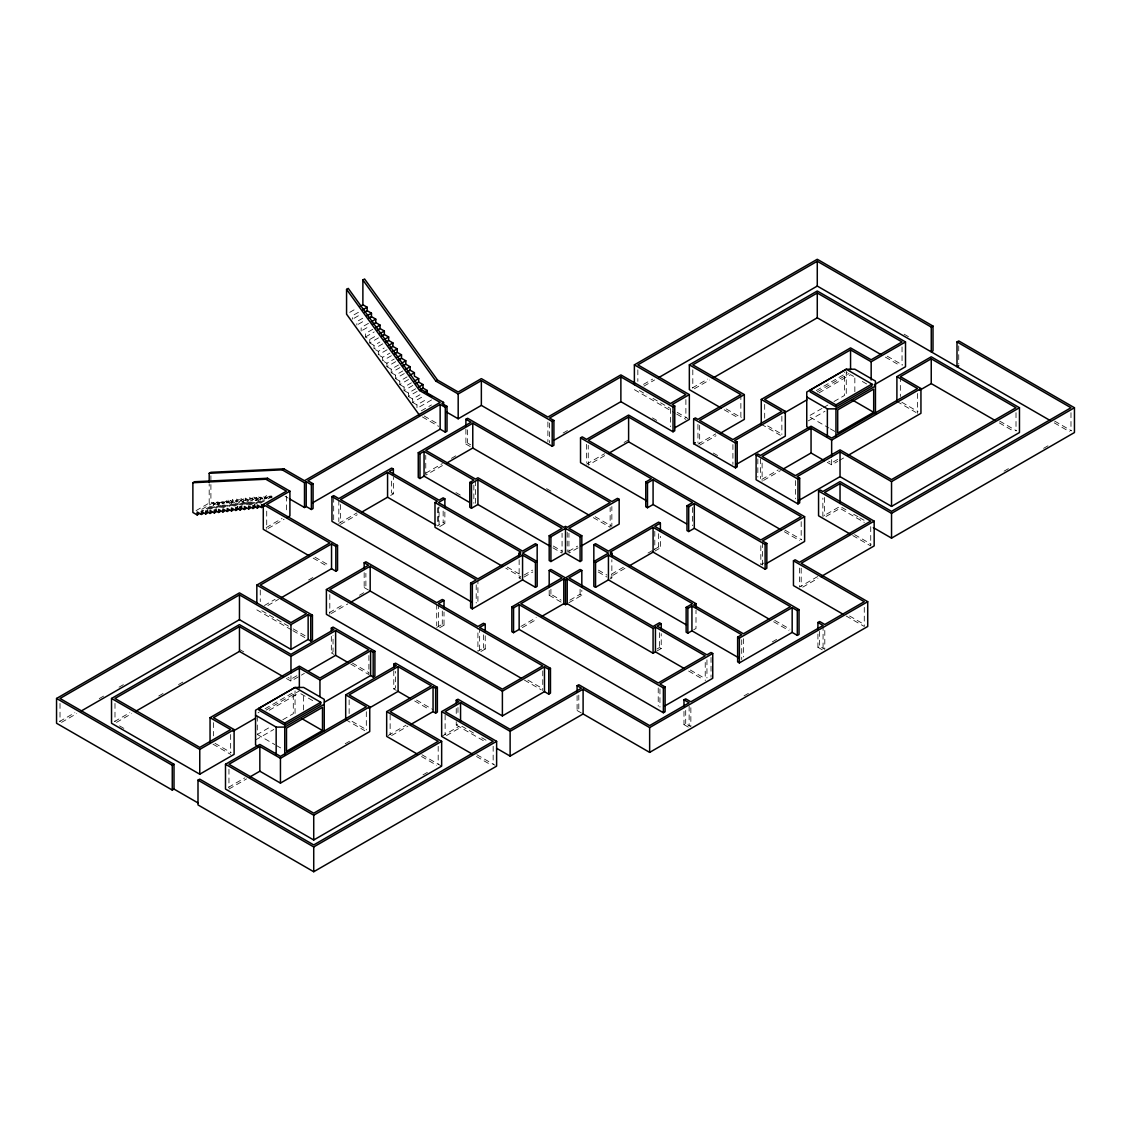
<?xml version="1.0" encoding="UTF-8"?>
<svg xmlns="http://www.w3.org/2000/svg" width="1131" height="1131" viewBox="0 0 1131 1131"><rect width="100%" height="100%" fill="white"/><g stroke="black" fill="none" stroke-linecap="round" stroke-linejoin="round"><path stroke-width="0.75" stroke-dasharray="5 3.75" d="M349.733 312.354L357.043 308.141M358.414 312.297L352.575 315.662L352.575 319.14M354.031 318.292L361.326 314.079M362.698 318.249L356.859 321.614L356.859 325.092M358.329 324.244L365.624 320.031M368.452 323.353L361.157 327.566L361.157 331.03M362.613 330.195L368.452 326.817M372.749 329.305L365.454 333.518L365.454 336.981L369.738 339.47L377.047 335.243M365.454 336.981L374.205 331.934M369.738 339.47L369.738 342.933L378.503 337.872M369.738 342.933L374.036 345.407L379.875 342.043M382.801 343.824L374.036 348.885L374.036 345.407M375.464 349.705L378.334 351.359L384.172 347.995M387.085 349.776L378.334 354.823L378.334 351.359M379.762 355.657L382.617 357.311L389.926 353.098M391.383 355.728L382.617 360.775L382.617 357.311M384.059 361.609L386.915 363.263L394.21 359.036M386.915 363.263L386.915 366.727L395.68 361.666M386.915 366.727L391.213 369.201L398.508 364.988M391.213 369.201L391.213 372.679L399.964 367.617M391.213 372.679L395.497 375.153L402.806 370.94M395.497 375.153L395.497 378.616L404.262 373.569M395.497 378.616L399.794 381.105L407.089 376.892M399.794 381.105L399.794 384.568L408.545 379.521M399.794 384.568L404.092 387.056L411.387 382.829M196.059 510.632L210.903 502.051L215.201 504.525L215.201 501.556L219.499 504.03L219.499 501.061L223.782 503.535L223.782 500.566L228.08 503.041L228.08 500.072L232.378 502.546L232.378 499.577L236.662 502.051L236.662 499.082L240.96 501.556L240.96 498.587L245.257 501.061L245.257 498.092L249.541 500.566L249.541 497.583L253.839 500.072L253.839 497.089L258.122 499.577L258.122 496.594L262.42 499.082L262.42 496.099L266.718 498.587L266.718 495.604L269.574 497.258M404.092 387.056L404.092 390.52L412.843 385.459M201.813 509.289L215.201 501.556M206.096 508.794L219.499 501.061M207.652 508.893L215.201 504.525M404.092 390.52L408.376 392.994L415.685 388.781M208.938 509.134L223.782 500.566M210.479 509.233L219.499 504.03M214.692 507.805L228.08 500.072M408.376 392.994L408.376 396.472L417.141 391.411M216.233 507.904L223.782 503.535M218.976 507.31L232.378 499.577M220.517 507.409L228.08 503.041M221.817 507.649L236.662 499.082M223.358 507.748L232.378 502.546M408.376 396.472L412.674 398.946L419.969 394.733M227.557 506.32L240.96 498.587M229.112 506.419L236.662 502.051M231.855 505.826L245.257 498.092M233.396 505.925L240.96 501.556M412.674 398.946L412.674 402.41L424.351 395.68M234.697 506.165L249.541 497.583M239.15 504.582L245.257 501.061M240.436 504.822L253.839 497.089M241.992 504.921L249.541 500.566M244.734 504.327L258.122 496.594M412.674 402.41L416.971 404.898L427.179 399.003M246.275 504.426L253.839 500.072M247.576 504.68L262.42 496.099M249.117 504.779L258.122 499.577M431.561 399.936L416.971 408.362L416.971 404.898M250.403 505.02L266.718 495.604M254.871 503.436L262.42 499.082M256.157 503.691L271.002 495.109L271.002 498.092M259.155 502.942L266.718 498.587M260.441 503.196L272.119 496.452M421.255 410.85L431.476 404.94M266.181 527.64L282.114 518.436M268.16 528.474L284.107 519.27M465.901 429.186L465.901 444.059L467.626 443.069L470.666 444.822M338.833 523.37L356.944 512.909M425.793 473.154L442.391 463.583M451.439 458.352L455.977 455.736M340.558 524.36L357.226 514.732M390.633 495.449L393.362 493.865L393.362 477.353M442.447 465.534L425.765 475.161L425.765 455.326M59.604 721.493L74.844 712.7M99.231 698.619L105.324 695.098M119.038 687.181L125.145 683.661M643.511 384.37L652.658 379.097M61.526 722.384L76.738 713.604M643.921 386.138L654.566 379.988M264.442 605.481L275.087 599.331M308.537 580.019L313.103 577.39M563.097 433.046L567.663 430.416M267.863 605.495L278.466 599.359M444.865 512.046L444.865 523.611L443.154 522.621L439.068 524.982L439.068 506.801M439.719 526.594L444.865 523.611M114.57 721.493L129.796 712.7M158.736 696.003L163.302 693.36M178.542 684.566L183.109 681.936M692.398 387.891L707.624 379.097M116.507 722.384L131.691 713.619M694.335 388.781L709.505 380.016M364.168 572.682L364.168 587.555L365.879 586.565L365.879 573.346M329.39 612.592L344.418 603.912M359.446 595.245L365.454 591.767M586.537 464.134L604.562 453.715M624.1 442.447L628.61 439.846M331.312 613.469L347.754 603.968M604.689 455.623L588.247 465.124L588.247 445.289M331.326 636.343L331.326 652.87L333.037 651.88L333.037 635.353M296.887 675.716L290.964 679.137L287.938 677.384M697.94 444.172L715.697 433.922M286.426 678.515L290.964 681.131L299.899 675.985M301.397 675.122L304.366 673.397M699.665 445.176L716.036 435.718M258.024 712.855L259.056 712.261M265.05 708.798L295.05 691.493M816.257 390.563L847.275 372.665M266.039 710.141L299.347 690.914M817.246 391.892L849.028 373.555M269.22 710.282L299.347 692.893M818.915 392.924L850.554 374.658L856.436 378.065M519.143 559.718L519.143 577.899L520.854 576.895L505.797 568.2M524.006 575.085L532.588 570.123M436.707 627.465L442.292 624.241L444.016 625.231L444.016 612.012M524.035 577.05L532.786 571.989M568.695 551.264L577.573 546.132M444.016 625.231L438.432 628.454L438.432 605.325M578.068 547.842L568.935 553.101L568.935 533.281M257.303 716.234L257.303 734.471L270.804 726.682M282.792 719.754L293.297 713.689L293.297 692.144M822.011 408.432L808.509 416.236L828.952 428.027M823.509 407.57L828.005 404.983M833.999 401.519L844.504 395.454L844.504 372.24M255.549 739.985L273.787 729.467M808.283 420.873L824.994 411.232M549.185 590.283L549.185 595.245L550.91 594.256L561.117 600.151M393.786 670.754L393.786 688.935L395.497 687.931L395.497 671.418M228.476 787.332L244.904 777.845M761.884 479.374L778.269 469.916M228.957 789.056L246.6 778.863M763.637 480.35L780.461 470.637M485.227 635.806L485.227 649.024L483.502 648.035L477.918 651.258L477.918 628.129M520.967 626.404L536.193 617.611M611.475 574.152L623.648 567.126M648.006 553.059L652.573 550.429M654.086 549.553L658.652 546.909L660.377 547.899L660.377 536.334M485.227 649.024L479.643 652.248L479.643 629.119M522.338 627.592L537.14 619.053M569.883 600.151L580.09 594.256L581.815 595.245L581.815 590.283M624.948 568.356L610.146 576.895L611.857 577.899L611.857 559.718M654.792 551.122L660.377 547.899M568.935 602.682L581.815 595.245M610.146 578.888L611.857 577.899M345.224 743.731L351.246 740.254M837.689 459.412L831.653 462.89L828.712 461.194M827.242 462.325L831.653 464.869L837.718 461.377M839.23 460.501L845.281 457.009M388.159 735.532L406.029 725.211M391.623 735.532L407.895 726.13M456.245 721.691L456.245 724.985L457.97 723.996M441.655 736.394L458.818 726.484M446.519 735.574L462.268 726.484L475.727 734.259M825.998 516.485L840.036 508.385L864.268 522.381M763.821 563.026L760.824 564.751L760.824 541.622M423.008 774.891L429.087 771.384M656.941 649.024L659.514 647.54L661.225 648.53L661.225 633.657M657.153 650.89L661.225 648.53M693.642 629.811L696.003 628.454L696.003 610.273M577.093 695.622L577.093 710.494L578.803 709.505L578.803 694.632M817.656 576.556L799.461 587.06L799.461 563.931M802.699 587.173L817.897 578.393M1004.074 471.16L1008.64 468.531M1043.616 448.328L1049.695 444.822M772.247 641.927L778.312 638.435M683.986 711.399L683.986 724.618L685.697 723.628L690.857 726.597L690.857 706.776M817.925 634.067L817.925 647.285L819.636 646.296L824.796 649.279L824.796 626.136M744.042 695.89L748.609 693.261M904.065 334.168L908.631 336.798M1054.658 421.1L1071.41 430.77M1054.276 422.881L1069.474 431.646M887.255 356.194L902.467 364.974M999.691 421.114L1016.43 430.77M885.403 357.127L900.53 365.864M999.366 422.923L1014.493 431.66M901.817 402.268L918.004 411.627M862.331 381.458L866.756 384.017M896.897 401.42L916.039 412.476M830.408 428.875L834.791 431.392M767.638 425.935L782.369 434.431M761.262 424.224L780.39 435.279M726.144 408.899L741.3 417.65M724.193 409.775L739.349 418.512M639.354 390.52L646.932 394.903M652.983 398.395L669.651 408.022M677.229 412.391L687.832 418.512M846.087 509.883L840.036 506.391L822.859 516.302L822.859 498.121M853.665 514.266L858.217 516.881M859.73 517.758L865.78 521.264M634.378 389.658L675.278 413.267M676.79 414.144L685.881 419.389M652.417 417.905L658.426 421.368M713.265 453.036L717.803 455.652M854.626 534.652L871.153 544.181M852.774 535.557L870.729 545.92L870.729 522.791M784.886 530.071L801.582 539.713M784.377 531.754L799.645 540.576M849.579 615.999L864.692 624.722M846.2 616.027L864.282 626.475L864.282 606.64M424.196 416.01L438.927 424.507M422.485 417L438.672 426.345M546.57 488.649L552.649 492.155M595.16 516.697L611.857 526.339L611.857 506.518M774.735 620.382L789.919 629.147M465.901 444.059L471.062 447.028M593.351 517.645L610.146 527.329L610.146 507.508M773.661 621.739L788.915 630.547M817.925 647.285L823.071 650.268M598.412 570.123L606.994 575.085M553.243 546.033L562.277 551.249M598.214 571.989L606.965 577.05M552.889 547.814L562.065 553.101L562.065 533.281M455.949 492.579L460.473 495.194M393.362 493.865L391.637 492.876L391.637 478.003M690.348 670.047L705.447 678.77M688.638 671.036L703.722 679.759M507.268 567.083L522.564 575.905M519.143 577.899L520.854 578.888M549.185 595.245L562.065 602.682M683.986 724.618L689.132 727.586M285.111 496.311L288.052 498.022M272.147 497.753L269.291 496.099L269.291 499.082L264.993 496.594L264.993 499.577L260.71 497.089L260.71 500.072L256.412 497.583L256.412 500.566L252.114 498.092L252.114 501.061L247.83 498.587L247.83 501.556L243.533 499.082L243.533 502.051L239.235 499.577L239.235 502.546L234.951 500.072L234.951 503.041L230.653 500.566L230.653 503.535L226.356 501.061L226.356 504.03L222.072 501.556L222.072 504.525L217.774 502.051L217.774 505.02L213.49 502.546L213.49 505.529L209.193 503.041L209.193 483.799M314.941 557.159L330.012 565.853M527.866 680.084L542.937 688.793M313.188 558.12L328.315 566.857M364.168 587.555L368.452 590.043M524.416 680.084L541.226 689.783M577.093 710.494L581.391 712.968M261.77 610.726L282.708 622.813M284.206 623.676L291.685 628.002M293.169 628.864L305.13 635.763M352.363 663.035L368.89 672.577M416.533 700.075L433.046 709.618M481.707 737.709L486.203 740.296M256.836 609.863L291.388 629.811M292.887 630.674L306.416 638.478M331.326 652.87L333.899 654.354M350.751 664.081L368.89 674.557L368.89 654.722M393.786 688.935L396.345 690.405M414.709 701.008L429.822 709.731M456.245 724.985L486.09 742.219M476.929 754.759L495.109 765.263M476.504 756.512L491.646 765.263M239.461 649.392L243.999 652.022M421.948 754.759L441.655 766.139M421.524 756.512L436.679 765.263M352.08 721.366L366.797 729.863M300.818 693.741L315.535 702.238M345.69 719.655L364.832 730.711M257.303 734.471L274.819 744.58M276.289 745.414L282.128 748.793M214.961 743.307L231.162 752.666M212.996 744.17L230.653 754.363M119.533 725.876L124.071 728.505M1070.986 412.702L1070.986 430.883M1016.006 412.702L1016.006 430.883M958.735 345.888L958.735 364.069M917.51 393.489L917.51 413.324M902.043 346.906L902.043 365.087M900.347 376.637L900.347 396.472M854.838 377.952L854.838 391.948M846.257 370.954L846.257 395.454M831.653 459.582L831.653 464.869M824.584 497.47L824.584 515.651M823.071 625.485L823.071 648.614M819.636 631.423L819.636 646.296M801.186 521.631L801.186 539.812M801.186 568.229L801.186 586.395M795.376 480.604L795.376 498.785M781.86 416.293L781.86 434.474M764.683 404.403L764.683 419.276M762.548 542.611L762.548 565.754M762.11 463.06L762.11 481.226M760.4 458.762L760.4 478.583M757.827 458.932L757.827 477.098M743.435 638.732L743.435 656.913M741.724 639.736L741.724 659.557M740.862 394.606L740.862 417.735M732.916 444.554L732.916 464.374M711.031 657.45L711.031 677.285M706.946 659.811L706.946 677.978M705.235 662.455L705.235 680.622M699.665 425.355L699.665 443.522M697.94 424.351L697.94 442.532M692.808 369.823L692.808 388.004M692.568 507.508L692.568 525.675M689.132 706.112L689.132 725.946M685.881 399.568L685.881 417.735M685.697 710.409L685.697 723.628M670.443 408.475L670.443 426.656M659.939 688.935L659.939 707.101M659.514 632.667L659.514 647.54M658.652 533.691L658.652 546.909M658.228 687.931L658.228 706.112M654.792 531.301L654.792 549.468M637.842 369.823L637.842 381.387M586.537 444.299L586.537 462.48M580.09 589.293L580.09 594.256M567.211 532.291L567.211 552.112M550.91 589.293L550.91 594.256M549.609 422.994L549.609 442.815M547.899 421.99L547.899 441.825M542.753 670.839L542.753 690.659M493.158 746.304L493.158 764.485M483.502 634.816L483.502 648.035M477.918 578.888L477.918 602.017M476.208 584.826L476.208 603.007M475.557 480.774L475.557 503.917M473.847 485.072L473.847 503.253M467.626 429.851L467.626 443.069M457.97 707.469L457.97 715.739M456.245 708.473L456.245 715.075M445.119 714.905L445.119 734.74M443.154 511.056L443.154 522.621M442.292 611.023L442.292 624.241M438.432 507.508L438.432 525.675M438.192 746.304L438.192 764.485M437.358 507.791L437.358 525.972M436.707 604.336L436.707 625.811M390.138 714.905L390.138 734.74M366.317 711.724L366.317 729.905M349.14 699.835L349.14 714.707M340.558 504.525L340.558 522.706M338.833 500.227L338.833 521.716M333.687 497.258L333.687 520.387M329.814 594.496L329.814 614.331M303.631 696.187L303.631 710.183M295.05 690.942L295.05 713.689M290.964 675.829L290.964 681.131M286.468 496.099L286.468 512.626M266.718 511.141L266.718 529.308M260.271 590.043L260.271 601.607M230.653 734.528L230.653 752.709M228.957 769.221L228.957 787.402M213.49 722.638L213.49 735.857M210.903 475.812L210.903 502.051M114.994 703.425L114.994 721.606M60.014 703.425L60.014 721.606"/><path stroke-width="1.5" d="M419.544 415.303L346.567 314.178L346.567 289.395L348.277 288.405L421.255 389.531L443.578 402.41L443.578 405.718M427.264 393.984L427.264 390.52L422.98 388.046L422.98 384.568L418.682 382.094L418.682 378.616L414.384 376.142L414.384 372.679L410.101 370.19L410.101 366.727L405.803 364.253L405.803 360.775L401.505 358.301L401.505 354.823L397.221 352.349L397.221 348.885L392.924 346.397L392.924 342.933L388.64 340.459L388.64 336.981L384.342 334.507L384.342 331.03L380.044 328.555L380.044 325.092L375.761 322.604L375.761 319.14L371.463 316.666L371.463 313.188L367.165 310.714L367.165 307.236L362.881 304.762L362.881 279.979L364.592 278.989L437.57 380.115L458.182 392.005L481.354 378.616L547.899 417.042L620.877 374.898L670.443 403.527L685.881 394.606L634.378 364.861L634.378 384.696M359.955 306.444L362.881 304.762M362.797 309.767L367.165 307.236M364.253 312.396L367.165 310.714M367.08 315.719L371.463 313.188M368.536 318.348L371.463 316.666M371.378 321.671L375.761 319.14M372.834 324.3L375.761 322.604M375.662 327.622L380.044 325.092M377.132 330.238L380.044 328.555M379.959 333.56L384.342 331.03M381.416 336.19L384.342 334.507M384.257 339.512L388.64 336.981M385.713 342.142L388.64 340.459M388.541 345.464L392.924 342.933M390.011 348.094L392.924 346.397M392.839 351.416L397.221 348.885M394.295 354.031L397.221 352.349M397.137 357.354L401.505 354.823M398.593 359.983L401.505 358.301M198.886 513.955L197.176 514.944L192.878 512.456L192.878 482.725L194.589 481.721L267.58 478.257L289.904 491.151L289.904 515.934L287.005 517.602M209.193 482.046L209.193 473.295L210.903 472.306L283.881 468.842L304.493 480.732L440.143 402.41L419.544 390.52L346.567 289.395M401.42 363.305L405.803 360.775M402.89 365.935L405.803 364.253M405.718 369.257L410.101 366.727M407.174 371.887L410.101 370.19M410.016 375.209L414.384 372.679M414.299 381.147L418.682 378.616M415.77 383.777L418.682 382.094M203.184 513.46L201.459 514.449L201.459 511.466L203.184 510.477M418.597 387.099L422.98 384.568M420.053 389.728L422.98 388.046M201.459 511.466L205.757 513.955L207.468 512.951L207.468 509.982M192.878 482.725L265.856 479.247L267.58 478.257M209.193 473.295L282.17 469.832L283.881 468.842M419.544 390.52L421.255 389.531M362.881 279.979L435.859 381.105L437.57 380.115M205.757 513.955L205.757 510.972L210.055 513.46L211.766 512.456M210.055 513.46L210.055 510.477L214.339 512.951L216.063 511.961L216.063 508.992M424.351 392.203L427.264 390.52M214.339 512.951L214.339 509.982L218.636 512.456L220.347 511.466M218.636 512.456L218.636 509.487L222.934 511.961L224.645 510.972M222.934 511.961L222.934 508.992L227.218 511.466L228.943 510.477M227.218 511.466L227.218 508.498L231.516 510.972L233.226 509.982M241.822 508.992L240.097 509.982L240.097 507.013L241.822 506.024M231.516 510.972L231.516 508.003L235.799 510.477L237.524 509.487L237.524 506.518M240.097 507.013L244.395 509.487L246.106 508.498M244.395 509.487L244.395 506.518L248.679 508.992L250.403 508.003M248.679 508.992L248.679 506.024L252.976 508.498L254.701 507.508L254.701 504.525M252.976 508.498L252.976 505.515L257.274 508.003L258.985 507.013M308.65 555.505L263.283 529.308L263.283 504.525L286.468 491.151L265.856 479.247M257.274 508.003L257.274 505.02L261.558 507.508L263.283 506.518M289.904 491.151L266.718 504.525L337.547 545.425L337.547 570.208L335.836 571.197L331.539 568.723L281.506 597.606M282.17 469.832L304.493 482.725L306.204 481.721L311.364 484.704L313.075 483.715L313.075 508.498L311.364 509.487L306.204 506.518L304.493 507.508L289.522 498.87M312.481 502.885L440.143 429.186L445.303 432.155L447.014 431.165L447.014 406.382L445.303 407.372L440.143 404.403L307.929 480.732L313.075 483.715M443.578 402.41L441.868 403.414L447.014 406.382M435.859 381.105L458.182 393.984L481.354 380.61L552.197 421.495L553.907 420.506L553.907 445.289L552.197 446.278L481.354 405.393L458.182 418.781L446.151 411.84M471.655 602.031L331.963 521.377L331.963 496.594L333.687 495.604L338.833 498.587L391.637 468.093L393.362 469.082L393.362 474.045M465.901 425.878L465.901 419.276L467.626 418.272L611.857 501.556L617.441 498.333L619.166 499.322L619.166 524.105L581.108 546.075M469.323 502.291L424.054 476.151L419.969 478.512L418.258 477.508L418.258 452.725L471.062 422.245L465.901 419.276M502.772 566.461L434.997 527.329L434.997 502.546L437.358 501.189L387.565 472.433L340.558 499.577L477.918 578.888L520.854 554.105L519.143 553.101L519.143 556.41M393.362 469.082L389.276 471.443L439.068 500.199L443.154 497.838L444.865 498.828L444.865 507.084M418.258 452.725L419.969 453.715L424.054 451.368L473.847 480.11L469.775 482.47L469.775 507.254L471.486 508.243L477.918 504.525L549.822 546.047M472.772 423.234L425.765 450.378L475.557 479.12L477.918 477.763L563.789 527.329L565.5 526.339L567.211 527.329L610.146 502.546L472.772 423.234L472.772 448.017L588.77 515.001M361.779 512.103L387.565 497.216L435.845 525.095M446.999 462.904L472.772 448.017M198.222 803.052L174.004 789.07L172.265 790.06L56.55 723.26L56.55 698.463L239.461 592.87L290.964 622.615L306.416 613.695L256.836 585.08L256.836 603.261M634.378 364.861L817.275 259.268L933.004 326.081L933.004 350.864L931.265 351.868L931.265 327.085L817.275 261.261L637.842 364.861L689.345 394.606L689.345 419.389L675.037 427.659M81.305 710.961L239.461 619.661L290.964 649.392L308.141 639.482L310.714 640.966L312.439 639.976L312.439 615.193L310.714 616.183L308.141 614.699L290.964 624.609L239.461 594.864L60.014 698.463L174.004 764.287L174.004 789.07M256.836 585.08L329.814 542.951L263.283 504.525M337.547 545.425L335.836 546.414L331.539 543.94L260.271 585.08L312.439 615.193M554.162 440.185L620.877 401.675L673.03 431.788L674.755 430.798L674.755 406.015L673.03 407.004L620.877 376.892L549.609 418.032L553.907 420.506M444.865 498.828L438.432 502.546L522.564 551.122L535.444 543.686L537.168 544.675L537.168 586.325L535.444 587.314L522.564 579.878L472.348 608.874L470.623 607.884L470.623 583.101L476.208 579.878L331.963 496.594M469.775 482.47L471.486 483.46L477.918 479.742L562.065 528.318L549.185 535.755L549.185 560.538L550.91 561.542L565.5 553.101L580.09 561.542L581.815 560.538L581.815 535.755L568.935 528.318L619.166 499.322M659.119 377.358L817.275 286.058L1049.709 420.251M319.946 696.526L319.946 680.014L299.347 668.11L213.49 717.676L234.103 729.58L234.103 754.363L199.763 774.198L111.531 723.26L111.531 698.463L239.461 624.609L290.964 654.354L333.899 629.571L331.326 628.087L331.326 631.381M721.168 408.022L689.345 389.658L689.345 364.861L817.275 291.006L905.507 341.944L905.507 366.741L874.15 384.837M210.055 717.676L299.347 666.131L319.946 678.02L368.89 649.774L335.624 630.575L290.964 656.348L239.461 626.616L114.994 698.463L199.763 747.407L230.653 729.58L210.055 717.676L210.055 742.459M761.262 424.224L761.262 399.441L850.554 347.896L871.153 359.785L902.043 341.944L817.275 293.014L692.808 364.861L744.325 394.606L744.325 419.389L720.504 433.145M364.168 567.734L364.168 562.771L365.879 561.782L436.707 602.682L442.292 599.458L444.016 600.448L444.016 608.704M646.833 500.934L580.528 462.65L580.528 437.853L582.239 436.863L586.537 439.351L628.61 415.063L804.608 516.669L804.608 541.452L765.546 564.016M485.227 630.844L485.227 624.241L479.643 627.465L550.472 668.35L550.472 693.147L548.761 694.137L544.463 691.649L502.39 715.937L326.392 614.331L326.392 589.548L368.452 565.246L364.168 562.771M370.176 566.249L329.814 589.548L502.39 689.175L542.753 665.876L370.176 566.249L370.176 591.032L521.363 678.317M628.61 417.042L588.247 440.341L760.824 539.968L801.186 516.669L628.61 417.042L628.61 441.825L781.323 530.001M136.243 710.989L239.461 651.399L283.4 676.762M712.544 378.263L817.275 317.797L880.851 354.498M689.345 394.606L672.182 404.516L674.755 406.015M350.751 602.243L370.176 591.032M609.171 453.036L628.61 441.825M331.326 628.087L333.037 627.083L374.898 651.258L374.898 676.041L373.173 677.031L370.6 675.546L370.6 650.763L373.173 652.248L374.898 651.258M736.14 464.516L785.31 436.128L785.31 411.345L734.655 440.595L737.214 442.065L737.214 466.863L735.503 467.852L693.642 443.677L693.642 418.894L695.353 417.905L697.94 419.389L740.862 394.606L689.345 364.861M744.325 394.606L699.665 420.393L732.916 439.591L781.86 411.345L761.262 399.441M905.507 341.944L871.167 361.779L850.554 349.875L764.683 399.441L785.31 411.345M693.642 443.677L695.353 442.688M308.834 670.824L335.624 655.358L347.726 662.342M519.143 553.101L520.854 552.112L434.997 502.546M537.168 544.675L522.564 553.101L537.168 561.527L535.444 562.531L522.564 555.095L472.348 584.091L470.623 583.101M549.185 535.755L550.91 536.744L565.5 528.318L580.09 536.744L581.815 535.755M686.489 523.823L653.082 504.525L647.498 507.748L645.773 506.759L645.773 481.976L651.357 478.752L580.528 437.853M444.016 600.448L438.432 603.671L477.918 626.475L483.502 623.252L485.227 624.241M645.773 481.976L647.498 482.965L653.082 479.742L692.568 502.546L686.984 505.769L686.984 530.552L688.708 531.542L694.293 528.318L765.122 569.218L766.832 568.229L766.832 543.446L762.548 540.957L804.608 516.669M258.504 746.644L255.549 744.947L255.549 710.24L295.05 687.436L320.737 702.309L320.737 704.302L284.743 725.07L259.056 710.24L259.056 708.26L295.05 687.478L303.631 687.436L324.244 699.34L324.244 730.541M809.697 428.409L806.756 426.712L806.756 392.005L846.257 369.201L871.944 384.073L871.944 386.067L835.95 406.835L810.263 392.005L810.263 390.025L846.257 369.243L854.838 369.201L875.451 381.105L875.451 414.144M56.55 698.463L172.265 765.277L174.004 764.287M199.763 774.198L199.763 749.415L234.103 729.58M319.946 680.014L370.6 650.763M931.265 327.085L933.004 326.081M233.071 731.163L255.663 718.114M784.278 412.928L806.87 399.879M693.642 418.894L735.503 443.069L737.214 442.065M259.056 708.26L284.743 723.091L320.737 702.309M549.185 586.975L549.185 570.462L550.91 569.459L565.5 577.899L580.09 569.459L581.815 570.462L581.815 586.975M686.446 624.92L608.436 579.878L595.556 587.314L593.832 586.325L593.832 544.675L595.556 543.686L608.436 551.122L658.652 522.126L660.377 523.116L660.377 531.386M810.263 390.025L835.95 404.856L871.944 384.073M324.427 702.21L370.6 675.546M255.549 715.202L276.162 727.092L284.743 727.092L324.244 704.288M393.786 667.446L393.786 664.137L395.497 663.148L437.358 687.323L437.358 712.106L435.647 713.096L433.06 711.611L410.864 724.42M1019.469 407.74L891.539 481.608L840.036 451.863L797.101 476.646L799.674 478.13L799.674 502.913L797.963 503.917L756.102 479.742L756.102 454.959L757.827 453.969L760.4 455.454L811.054 426.203L831.653 438.107L917.51 388.541L896.897 376.637L931.237 356.802L1019.469 407.74L1019.469 432.537L891.539 506.391L840.036 476.646L798.585 500.581M806.756 396.967L827.369 408.856L835.95 408.856L875.451 386.053M496.608 748.284L510.123 756.102L583.101 713.958L649.646 752.384L867.717 626.475L867.717 601.692L649.646 727.586L583.101 689.175L510.123 731.305L460.557 702.69L445.119 711.611L496.622 741.342L496.622 766.139L313.725 871.732L197.996 804.919L197.996 780.136L199.735 779.132L313.725 844.942L493.158 741.342L441.655 711.611L441.655 736.394L471.952 753.882M437.358 687.323L435.647 688.312L433.06 686.828L390.138 711.611L441.655 741.342L441.655 766.139L313.725 839.994L225.493 789.056L225.493 764.259L259.833 744.438L280.446 756.342L366.317 706.776L345.69 694.872L345.69 719.655M345.69 694.872L396.345 665.622L393.786 664.137M958.735 365.723L956.996 366.713L956.996 341.93L958.735 340.94L1074.45 407.74L1074.45 432.537L891.539 538.13L873.358 527.626M249.555 777.153L259.847 771.215L280.446 783.104L369.738 731.559L369.738 706.776L280.446 758.321L259.847 746.432L228.957 764.259L313.725 813.203L438.192 741.342L386.675 711.611L386.675 736.394L416.971 753.882M386.675 711.611L431.335 685.824L398.084 666.626L349.14 694.872L369.738 706.776M920.945 388.541L831.653 440.086L811.054 428.197L762.11 456.443L795.376 475.642L840.036 449.869L891.539 479.601L1016.006 407.74L931.237 358.81L900.347 376.637L920.945 388.541L920.945 413.324L848.307 455.256M664.462 706.14L712.742 678.275L712.742 653.492L659.939 683.972L665.099 686.941L665.099 711.724L663.374 712.728L519.143 629.444L513.559 632.667L511.834 631.678L511.834 606.895L562.065 577.899L549.185 570.462M511.834 606.895L513.559 607.884L519.143 604.661L663.374 687.931L665.099 686.941M563.789 578.888L520.854 603.671L658.228 682.983L705.235 655.839L655.443 627.083L653.082 628.454L567.211 578.888L565.5 579.878L563.789 578.888L563.789 603.671L541.579 616.494M696.003 606.979L696.003 603.671L693.642 605.028L743.435 633.784L790.442 606.64L653.082 527.329L610.146 552.112L611.857 553.101L611.857 556.41M660.377 523.116L654.792 526.339L799.037 609.623L799.037 634.406L797.313 635.396L792.167 632.413L739.363 662.907L737.638 661.918L737.638 637.135L741.724 634.774L691.932 606.018L687.846 608.379L686.135 607.389L686.135 632.172L687.846 633.162L691.932 630.801L738.699 657.818M686.984 505.769L688.708 506.759L694.293 503.535L765.122 544.435L766.832 543.446M581.815 570.462L568.935 577.899L653.082 626.475L659.514 622.757L661.225 623.746L661.225 628.695M593.832 544.675L608.436 553.101L593.832 561.527L595.556 562.531L608.436 555.095L692.568 603.671L686.135 607.389M611.857 553.101L610.146 554.105L696.003 603.671M322.491 730.541L286.496 751.323L286.496 728.11L322.491 707.342L322.491 730.541L302.048 718.75M873.697 412.306L837.703 433.088L837.703 409.874L873.697 389.092L873.697 412.306L851.799 399.667M369.017 708.19L398.084 691.409L410.171 698.393M783.529 468.87L811.054 452.98L824.301 460.628M919.475 390.379L931.237 383.593L994.813 420.294M629.387 565.797L653.082 552.112L769.08 619.095M563.789 603.671L565.5 604.661L567.211 603.671L653.082 653.237L655.443 651.88L684.114 668.435M756.102 454.959L797.963 479.12L799.674 478.13M456.245 703.51L456.245 700.202L457.97 699.212L510.123 729.325L581.391 688.185L577.093 685.711L577.093 692.313M849.791 533.832L818.561 515.807L818.561 491.024L820.286 490.034L822.859 491.518L840.036 481.608L891.539 511.339L1070.986 407.74L956.996 341.93M441.655 711.611L458.818 701.687L456.245 700.202M1074.45 407.74L891.539 513.347L840.036 483.601L824.584 492.522L874.164 521.137L874.164 545.92L820.95 576.64M326.392 589.548L502.39 691.154L544.463 666.866L548.761 669.354L550.472 668.35M225.493 764.259L313.725 815.211L441.655 741.342M661.225 623.746L657.153 626.093L706.946 654.849L711.031 652.488L712.742 653.492M577.093 685.711L578.803 684.722L649.646 725.607L689.132 702.803L683.986 699.835L683.986 706.437M843.189 614.289L793.453 585.575L793.453 560.792L795.164 559.803L799.461 562.277L870.729 521.137L818.561 491.024M874.164 521.137L801.186 563.266L867.717 601.692M197.996 780.136L313.725 846.949L496.622 741.342M737.638 637.135L739.363 638.124L792.167 607.63L797.313 610.613L799.037 609.623M683.986 699.835L685.697 698.845L690.857 701.814L823.071 625.485L817.925 622.502L817.925 629.119M817.925 622.502L819.636 621.513L824.796 624.482L864.282 601.692L793.453 560.792M428.706 394.818L431.561 396.472M264.428 506.179L261.558 504.525L261.558 507.508M240.097 509.982L235.799 507.508L235.799 510.477M201.459 514.449L197.176 511.961L197.176 514.944M111.531 698.463L199.763 749.415M931.237 358.81L931.237 383.593M896.897 376.637L896.897 401.42M891.539 481.608L891.539 506.391M891.539 513.347L891.539 538.13M871.167 361.779L871.167 379.959M850.554 349.875L850.554 369.696M840.036 451.863L840.036 476.646M840.036 483.601L840.036 503.436M835.95 404.856L835.95 406.835M835.95 408.856L835.95 436.849M831.653 440.086L831.653 456.613M827.369 408.856L827.369 436.849M817.275 261.261L817.275 286.058M817.275 293.014L817.275 317.797M811.054 428.197L811.054 452.98M797.963 479.12L797.963 503.917M797.313 610.613L797.313 635.396M792.167 607.63L792.167 632.413M765.122 544.435L765.122 569.218M739.363 638.124L739.363 662.907M735.503 443.069L735.503 467.852M694.293 503.535L694.293 528.318M691.932 606.018L691.932 630.801M688.708 506.759L688.708 531.542M687.846 608.379L687.846 633.162M673.03 407.004L673.03 431.788M663.374 687.931L663.374 712.728M655.443 627.083L655.443 651.88M653.082 479.742L653.082 504.525M653.082 527.329L653.082 552.112M653.082 628.454L653.082 653.237M649.646 727.586L649.646 752.384M647.498 482.965L647.498 507.748M620.877 376.892L620.877 401.675M608.436 555.095L608.436 579.878M595.556 562.531L595.556 587.314M583.101 689.175L583.101 713.958M580.09 536.744L580.09 561.542M567.211 578.888L567.211 603.671M565.5 528.318L565.5 553.101M565.5 579.878L565.5 604.661M552.197 421.495L552.197 446.278M550.91 536.744L550.91 561.542M548.761 669.354L548.761 694.137M544.463 666.866L544.463 691.649M535.444 562.531L535.444 587.314M522.564 555.095L522.564 579.878M519.143 604.661L519.143 629.444M513.559 607.884L513.559 632.667M510.123 731.305L510.123 756.102M502.39 691.154L502.39 715.937M481.354 380.61L481.354 405.393M477.918 479.742L477.918 504.525M472.348 584.091L472.348 608.874M471.486 483.46L471.486 508.243M460.557 702.69L460.557 720.871M458.182 393.984L458.182 418.781M445.303 407.372L445.303 432.155M440.143 404.403L440.143 429.186M435.647 688.312L435.647 713.096M433.06 686.828L433.06 711.611M424.054 451.368L424.054 476.151M419.969 453.715L419.969 478.512M398.084 666.626L398.084 691.409M387.565 472.433L387.565 497.216M373.173 652.248L373.173 677.031M335.836 546.414L335.836 571.197M335.624 630.575L335.624 655.358M331.539 543.94L331.539 568.723M313.725 815.211L313.725 839.994M313.725 846.949L313.725 871.732M311.364 484.704L311.364 509.487M310.714 616.183L310.714 640.966M308.141 614.699L308.141 639.482M306.204 481.721L306.204 506.518M304.493 482.725L304.493 507.508M299.347 668.11L299.347 687.931M290.964 624.609L290.964 649.392M290.964 656.348L290.964 672.874M284.743 723.091L284.743 725.07M284.743 727.092L284.743 755.084M280.446 758.321L280.446 783.104M276.162 727.092L276.162 755.084M259.847 746.432L259.847 771.215M239.461 594.864L239.461 619.661M239.461 626.616L239.461 651.399M172.265 765.277L172.265 790.06"/></g></svg>
